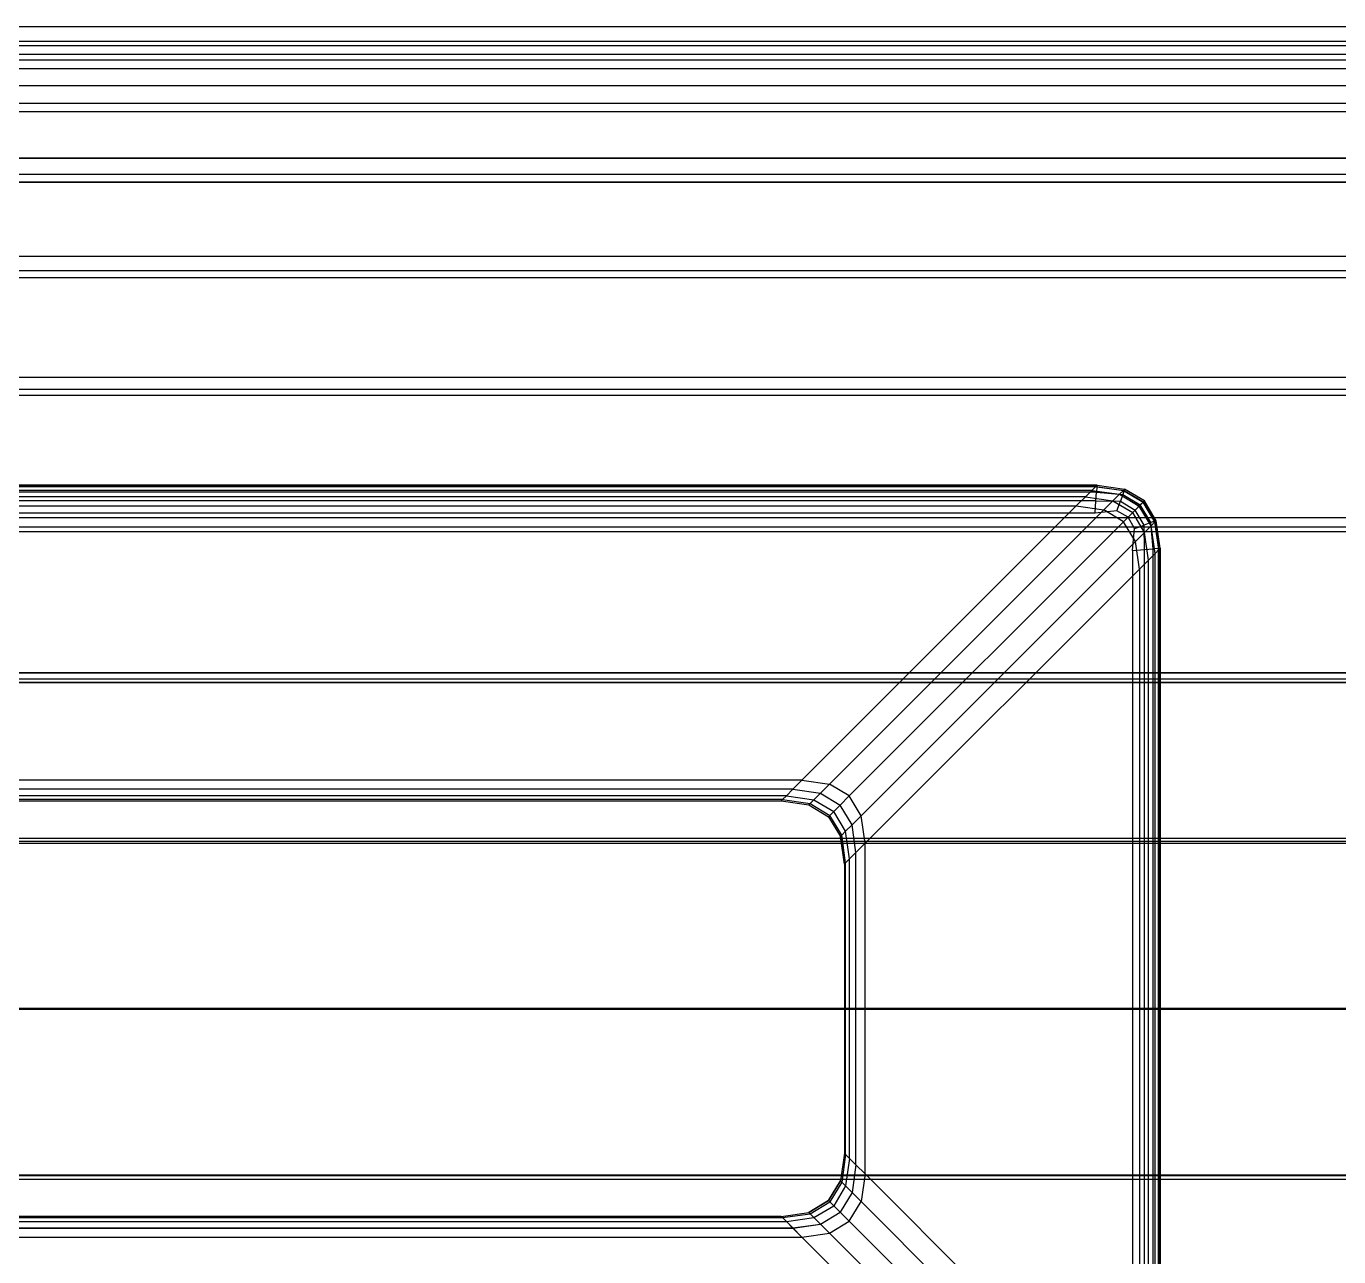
# Model space of a CAD drawing. Extents: x 11992 to 29481, y -6727 to 6811.
# Drawn here: x 14468.11 to 14488.88, y 923.22 to 942.71 of the extents above; entities that cross this region are included whole.
import ezdxf

# ---------------------------------------------------------------- set-up
doc = ezdxf.new("R2010")
doc.units = 0
doc.header["$MEASUREMENT"] = 0
doc.layers.get('0').update_dxf_attribs({"color": 8, "linetype": 'CONTINUOUS'})

msp = doc.modelspace()

# ---------------------------------------------------------------- linework, layer by layer
for p, q in [((14427.638, 942.706, -126.749), (15683.433, 942.708, -126.75)), ((14427.638, 942.704, -1463.261), (15683.433, 942.708, -1463.262)), ((14427.638, 942.47, -124.049), (15683.433, 942.471, -124.049)), ((14427.638, 942.469, -1460.56), (15683.433, 942.471, -1460.561)), ((14427.638, 942.47, -129.45), (15683.433, 942.471, -129.451)), ((14427.638, 942.469, -1465.962), (15683.433, 942.471, -1465.963)), ((14427.638, 942.404, -126.749), (15683.433, 942.405, -126.75)), ((14427.638, 942.402, -1463.261), (15683.433, 942.405, -1463.262)), ((14427.913, 942.268, -126.75), (15683.707, 942.27, -126.75)), ((14427.913, 942.266, -1463.262), (15683.707, 942.27, -1463.262)), ((15683.433, 942.174, -124.102), (14427.638, 942.172, -124.101)), ((15683.433, 942.174, -1460.613), (14427.638, 942.171, -1460.613)), ((15683.433, 942.174, -129.398), (14427.638, 942.172, -129.398)), ((15683.433, 942.174, -1465.91), (14427.638, 942.171, -1465.91)), ((14427.913, 942.039, -124.124), (15683.707, 942.04, -124.124)), ((14427.913, 942.037, -1460.636), (15683.707, 942.04, -1460.636)), ((14427.913, 942.039, -129.376), (15683.707, 942.04, -129.376)), ((14427.913, 942.037, -1465.888), (15683.707, 942.04, -1465.888)), ((14427.638, 941.768, -121.43), (15683.433, 941.77, -121.43)), ((14427.638, 941.768, -132.069), (15683.433, 941.77, -132.07)), ((14427.638, 941.767, -1457.941), (15683.433, 941.77, -1457.942)), ((14427.638, 941.767, -1468.581), (15683.433, 941.77, -1468.582)), ((15683.433, 941.486, -121.533), (14427.638, 941.484, -121.533)), ((15683.433, 941.486, -131.966), (14427.638, 941.484, -131.966)), ((15683.433, 941.485, -1458.045), (14427.638, 941.482, -1458.045)), ((15683.433, 941.485, -1468.478), (14427.638, 941.482, -1468.478)), ((14427.913, 941.356, -121.578), (15683.707, 941.358, -121.578)), ((14427.913, 941.356, -131.921), (15683.707, 941.358, -131.922)), ((14427.913, 941.355, -1458.09), (15683.707, 941.358, -1458.09)), ((14427.913, 941.355, -1468.433), (15683.707, 941.358, -1468.434)), ((14427.638, 940.623, -134.527), (15683.433, 940.624, -134.527)), ((14427.638, 940.621, -1471.039), (15683.433, 940.624, -1471.039)), ((14427.638, 940.623, -118.972), (15683.433, 940.624, -118.973)), ((14427.638, 940.621, -1455.484), (15683.433, 940.624, -1455.485)), ((15683.433, 940.362, -134.376), (14427.638, 940.36, -134.375)), ((15683.433, 940.362, -1470.888), (14427.638, 940.359, -1470.887)), ((15683.433, 940.362, -119.124), (14427.638, 940.36, -119.124)), ((15683.433, 940.362, -1455.636), (14427.638, 940.359, -1455.635)), ((14427.913, 940.242, -134.31), (15683.707, 940.244, -134.311)), ((14427.913, 940.241, -1470.822), (15683.707, 940.244, -1470.822)), ((14427.913, 940.242, -119.189), (15683.707, 940.244, -119.189)), ((14427.913, 940.241, -1455.701), (15683.707, 940.244, -1455.701)), ((14427.638, 939.067, -116.752), (15683.433, 939.069, -116.752)), ((14427.638, 939.067, -136.747), (15683.433, 939.069, -136.748)), ((14427.638, 939.066, -1453.263), (15683.433, 939.068, -1453.264)), ((14427.638, 939.066, -1473.259), (15683.433, 939.068, -1473.26)), ((15683.433, 938.837, -116.946), (14427.638, 938.836, -116.946)), ((15683.433, 938.837, -136.553), (14427.638, 938.836, -136.553)), ((15683.433, 938.837, -1453.458), (14427.638, 938.834, -1453.458)), ((15683.433, 938.837, -1473.065), (14427.638, 938.834, -1473.065)), ((14427.913, 938.73, -117.03), (15683.707, 938.732, -117.03)), ((14427.913, 938.73, -136.469), (15683.707, 938.732, -136.469)), ((14427.913, 938.729, -1453.542), (15683.707, 938.732, -1453.542)), ((14427.913, 938.729, -1472.981), (15683.707, 938.732, -1472.982)), ((14427.638, 937.151, -114.834), (15683.433, 937.152, -114.834)), ((14427.638, 937.149, -1451.346), (15683.433, 937.152, -1451.346)), ((14427.638, 937.151, -138.665), (15683.433, 937.152, -138.665)), ((14427.638, 937.149, -1475.177), (15683.433, 937.152, -1475.177)), ((15683.433, 936.958, -115.066), (14427.638, 936.956, -115.066)), ((15683.433, 936.958, -1451.578), (14427.638, 936.954, -1451.578)), ((15683.433, 936.958, -138.433), (14427.638, 936.956, -138.433)), ((15683.433, 936.958, -1474.945), (14427.638, 936.954, -1474.945)), ((14427.913, 936.867, -115.166), (15683.707, 936.868, -115.167)), ((14427.913, 936.865, -1451.678), (15683.707, 936.868, -1451.678)), ((14427.913, 936.867, -138.333), (15683.707, 936.868, -138.333)), ((14427.913, 936.865, -1474.845), (15683.707, 936.868, -1474.845)), ((14485.057, 935.441, -77.197), (14449.65, 935.441, -77.197)), ((14485.057, 935.441, -1413.709), (14449.65, 935.441, -1413.709)), ((14449.65, 935.441, -76.127), (14485.057, 935.441, -76.127)), ((14449.65, 935.441, -1412.639), (14485.057, 935.441, -1412.639)), ((14485.055, 935.413, -75.923), (14449.652, 935.413, -75.923)), ((14485.055, 935.413, -1412.435), (14449.652, 935.413, -1412.435)), ((14485.049, 935.331, -75.778), (14449.658, 935.331, -75.778)), ((14485.049, 935.331, -1412.29), (14449.658, 935.331, -1412.29)), ((14485.036, 935.42, -77.4), (14449.67, 935.42, -77.4)), ((14485.036, 935.42, -1413.912), (14449.67, 935.42, -1413.912)), ((14484.975, 935.359, -77.546), (14449.732, 935.359, -77.546)), ((14484.975, 935.359, -1414.058), (14449.732, 935.359, -1414.058)), ((14484.975, 935.359, -77.546), (14484.872, 935.256, -77.633)), ((14484.975, 935.359, -1414.058), (14484.872, 935.256, -1414.145)), ((14485.036, 935.42, -77.4), (14484.975, 935.359, -77.546)), ((14485.036, 935.42, -1413.912), (14484.975, 935.359, -1414.058)), ((14484.975, 935.359, -77.546), (14485.412, 935.296, -77.546)), ((14484.975, 935.359, -1414.058), (14485.412, 935.296, -1414.058)), ((14485.057, 935.441, -77.197), (14485.036, 935.42, -77.4)), ((14485.057, 935.441, -1413.709), (14485.036, 935.42, -1413.912)), ((14485.036, 935.42, -77.4), (14485.474, 935.358, -77.4)), ((14485.036, 935.42, -1413.912), (14485.474, 935.358, -1413.912)), ((14485.039, 935.193, -75.691), (14485.049, 935.331, -75.778)), ((14485.039, 935.193, -1412.203), (14485.049, 935.331, -1412.29)), ((14485.055, 935.413, -75.923), (14485.049, 935.331, -75.778)), ((14485.055, 935.413, -1412.435), (14485.049, 935.331, -1412.29)), ((14485.049, 935.331, -75.778), (14485.464, 935.293, -75.778)), ((14485.049, 935.331, -1412.29), (14485.464, 935.292, -1412.29)), ((14485.057, 935.441, -76.127), (14485.055, 935.413, -75.923)), ((14485.057, 935.441, -1412.639), (14485.055, 935.413, -1412.435)), ((14485.055, 935.413, -75.923), (14485.486, 935.357, -75.923)), ((14485.055, 935.413, -1412.435), (14485.486, 935.357, -1412.435)), ((14485.057, 935.441, -77.197), (14485.057, 935.441, -76.127)), ((14485.057, 935.441, -77.197), (14485.494, 935.378, -77.197)), ((14485.057, 935.441, -1413.709), (14485.057, 935.441, -1412.639)), ((14485.057, 935.441, -1413.709), (14485.494, 935.378, -1413.709)), ((14485.057, 935.441, -76.127), (14485.494, 935.378, -76.127)), ((14485.057, 935.441, -1412.639), (14485.494, 935.378, -1412.639)), ((14485.474, 935.358, -77.4), (14485.412, 935.296, -77.546)), ((14485.474, 935.358, -1413.912), (14485.412, 935.296, -1414.058)), ((14485.486, 935.357, -75.923), (14485.464, 935.293, -75.778)), ((14485.486, 935.357, -1412.435), (14485.464, 935.292, -1412.29)), ((14485.494, 935.378, -77.197), (14485.474, 935.358, -77.4)), ((14485.494, 935.378, -1413.709), (14485.474, 935.358, -1413.912)), ((14485.474, 935.358, -77.4), (14485.786, 935.17, -77.4)), ((14485.474, 935.358, -1413.912), (14485.786, 935.17, -1413.912)), ((14485.494, 935.378, -76.127), (14485.486, 935.357, -75.923)), ((14485.494, 935.378, -1412.639), (14485.486, 935.357, -1412.435)), ((14485.486, 935.357, -75.923), (14485.791, 935.175, -75.923)), ((14485.486, 935.357, -1412.435), (14485.791, 935.175, -1412.435)), ((14485.807, 935.191, -77.197), (14485.494, 935.378, -77.197)), ((14485.807, 935.191, -1413.709), (14485.494, 935.378, -1413.709)), ((14485.807, 935.191, -76.127), (14485.494, 935.378, -76.127)), ((14485.807, 935.191, -1412.639), (14485.494, 935.378, -1412.639)), ((14485.494, 935.378, -77.197), (14485.494, 935.378, -76.127)), ((14485.494, 935.378, -1413.709), (14485.494, 935.378, -1412.639)), ((14485.039, 935.193, -75.691), (14449.667, 935.193, -75.691)), ((14485.039, 935.193, -1412.203), (14449.667, 935.193, -1412.203)), ((14484.872, 935.256, -77.633), (14449.835, 935.256, -77.633)), ((14484.872, 935.256, -1414.145), (14449.835, 935.256, -1414.145)), ((14484.728, 935.112, -77.662), (14484.872, 935.256, -77.633)), ((14484.728, 935.112, -1414.174), (14484.872, 935.256, -1414.145)), ((14484.872, 935.256, -77.633), (14485.309, 935.193, -77.633)), ((14484.872, 935.256, -1414.145), (14485.309, 935.193, -1414.145)), ((14485.025, 935, -75.662), (14485.039, 935.193, -75.691)), ((14485.025, 935, -1412.174), (14485.039, 935.193, -1412.203)), ((14485.039, 935.193, -75.691), (14485.426, 935.185, -75.691)), ((14485.039, 935.193, -1412.203), (14485.426, 935.185, -1412.203)), ((14485.165, 935.05, -77.662), (14485.309, 935.193, -77.633)), ((14485.165, 935.05, -1414.174), (14485.309, 935.193, -1414.145)), ((14485.412, 935.296, -77.546), (14485.309, 935.193, -77.633)), ((14485.412, 935.296, -1414.058), (14485.309, 935.193, -1414.145)), ((14485.309, 935.193, -77.633), (14485.622, 935.006, -77.633)), ((14485.309, 935.193, -1414.145), (14485.622, 935.006, -1414.145)), ((14485.372, 935.035, -75.662), (14485.426, 935.185, -75.691)), ((14485.372, 935.035, -1412.174), (14485.426, 935.185, -1412.203)), ((14485.412, 935.296, -77.546), (14485.725, 935.109, -77.546)), ((14485.412, 935.296, -1414.058), (14485.725, 935.109, -1414.058)), ((14485.464, 935.293, -75.778), (14485.426, 935.185, -75.691)), ((14485.464, 935.292, -1412.29), (14485.426, 935.185, -1412.203)), ((14485.426, 935.185, -75.691), (14485.662, 935.046, -75.691)), ((14485.426, 935.185, -1412.203), (14485.662, 935.046, -1412.203)), ((14485.464, 935.293, -75.778), (14485.742, 935.127, -75.778)), ((14485.464, 935.292, -1412.29), (14485.742, 935.126, -1412.29)), ((14485.742, 935.127, -75.778), (14485.662, 935.046, -75.691)), ((14485.742, 935.126, -1412.29), (14485.662, 935.046, -1412.203)), ((14485.786, 935.17, -77.4), (14485.725, 935.109, -77.546)), ((14485.786, 935.17, -1413.912), (14485.725, 935.109, -1414.058)), ((14485.791, 935.175, -75.923), (14485.742, 935.127, -75.778)), ((14485.791, 935.175, -1412.435), (14485.742, 935.126, -1412.29)), ((14485.908, 934.848, -75.778), (14485.742, 935.127, -75.778)), ((14485.908, 934.848, -1412.29), (14485.742, 935.126, -1412.29)), ((14485.807, 935.191, -77.197), (14485.786, 935.17, -77.4)), ((14485.807, 935.191, -1413.709), (14485.786, 935.17, -1413.912)), ((14485.974, 934.858, -77.4), (14485.786, 935.17, -77.4)), ((14485.974, 934.858, -1413.912), (14485.786, 935.17, -1413.912)), ((14485.807, 935.191, -76.127), (14485.791, 935.175, -75.923)), ((14485.807, 935.191, -1412.639), (14485.791, 935.175, -1412.435)), ((14485.973, 934.871, -75.923), (14485.791, 935.175, -75.923)), ((14485.973, 934.871, -1412.435), (14485.791, 935.175, -1412.435)), ((14485.994, 934.878, -77.197), (14485.807, 935.191, -77.197)), ((14485.807, 935.191, -77.197), (14485.807, 935.191, -76.127)), ((14485.994, 934.878, -1413.709), (14485.807, 935.191, -1413.709)), ((14485.807, 935.191, -1413.709), (14485.807, 935.191, -1412.639)), ((14485.994, 934.878, -76.127), (14485.807, 935.191, -76.127)), ((14485.994, 934.878, -1412.639), (14485.807, 935.191, -1412.639)), ((14427.638, 934.929, -113.279), (15683.433, 934.931, -113.279)), ((14427.638, 934.929, -140.22), (15683.433, 934.931, -140.22)), ((14427.638, 934.928, -1449.791), (15683.433, 934.931, -1449.791)), ((14427.638, 934.928, -1476.732), (15683.433, 934.931, -1476.732)), ((14485.025, 935, -75.662), (14449.681, 935, -75.662)), ((14485.025, 935, -1412.174), (14449.681, 935, -1412.174)), ((14449.979, 935.112, -77.662), (14484.728, 935.112, -77.662)), ((14449.979, 935.112, -1414.174), (14484.728, 935.112, -1414.174)), ((14480.386, 930.77, -77.662), (14484.728, 935.112, -77.662)), ((14480.386, 930.77, -1414.174), (14484.728, 935.112, -1414.174)), ((14480.823, 930.707, -77.662), (14485.165, 935.05, -77.662)), ((14480.823, 930.707, -1414.174), (14485.165, 935.05, -1414.174)), ((14484.728, 935.112, -77.662), (14485.165, 935.05, -77.662)), ((14484.728, 935.112, -1414.174), (14485.165, 935.05, -1414.174)), ((14485.372, 935.035, -75.662), (14485.025, 935, -75.662)), ((14485.372, 935.035, -1412.174), (14485.025, 935, -1412.174)), ((14485.477, 934.862, -77.662), (14485.165, 935.05, -77.662)), ((14485.477, 934.862, -1414.174), (14485.165, 935.05, -1414.174)), ((14485.549, 934.933, -75.662), (14485.372, 935.035, -75.662)), ((14485.549, 934.933, -1412.174), (14485.372, 935.035, -1412.174)), ((14485.477, 934.862, -77.662), (14485.622, 935.006, -77.633)), ((14485.477, 934.862, -1414.174), (14485.622, 935.006, -1414.145)), ((14485.549, 934.933, -75.662), (14485.662, 935.046, -75.691)), ((14485.549, 934.933, -1412.174), (14485.662, 935.046, -1412.203)), ((14485.65, 934.757, -75.662), (14485.549, 934.933, -75.662)), ((14485.65, 934.756, -1412.174), (14485.549, 934.933, -1412.174)), ((14485.725, 935.109, -77.546), (14485.622, 935.006, -77.633)), ((14485.725, 935.109, -1414.058), (14485.622, 935.006, -1414.145)), ((14485.81, 934.693, -77.633), (14485.622, 935.006, -77.633)), ((14485.81, 934.693, -1414.145), (14485.622, 935.006, -1414.145)), ((14485.801, 934.81, -75.691), (14485.662, 935.046, -75.691)), ((14485.801, 934.81, -1412.203), (14485.662, 935.046, -1412.203)), ((14485.912, 934.796, -77.546), (14485.725, 935.109, -77.546)), ((14485.912, 934.796, -1414.058), (14485.725, 935.109, -1414.058)), ((15683.433, 934.779, -113.541), (14427.638, 934.777, -113.541)), ((15683.433, 934.779, -139.958), (14427.638, 934.777, -139.958)), ((15683.433, 934.779, -1450.053), (14427.638, 934.776, -1450.053)), ((15683.433, 934.779, -1476.47), (14427.638, 934.776, -1476.47)), ((14427.913, 934.708, -113.654), (15683.707, 934.709, -113.654)), ((14427.913, 934.708, -139.845), (15683.707, 934.709, -139.845)), ((14427.913, 934.706, -1450.166), (15683.707, 934.709, -1450.167)), ((14427.913, 934.706, -1476.357), (15683.707, 934.709, -1476.357)), ((14481.136, 930.52, -77.662), (14485.477, 934.862, -77.662)), ((14481.136, 930.52, -1414.174), (14485.477, 934.862, -1414.174)), ((14485.665, 934.55, -77.662), (14485.477, 934.862, -77.662)), ((14485.665, 934.55, -1414.174), (14485.477, 934.862, -1414.174)), ((14485.616, 934.409, -75.662), (14485.65, 934.757, -75.662)), ((14485.616, 934.409, -1412.174), (14485.65, 934.756, -1412.174)), ((14485.65, 934.757, -75.662), (14485.801, 934.81, -75.691)), ((14485.65, 934.756, -1412.174), (14485.801, 934.81, -1412.203)), ((14485.908, 934.848, -75.778), (14485.801, 934.81, -75.691)), ((14485.908, 934.848, -1412.29), (14485.801, 934.81, -1412.203)), ((14485.809, 934.423, -75.691), (14485.801, 934.81, -75.691)), ((14485.809, 934.423, -1412.203), (14485.801, 934.81, -1412.203)), ((14485.912, 934.796, -77.546), (14485.81, 934.693, -77.633)), ((14485.912, 934.796, -1414.058), (14485.81, 934.693, -1414.145)), ((14485.973, 934.871, -75.923), (14485.908, 934.848, -75.778)), ((14485.973, 934.871, -1412.435), (14485.908, 934.848, -1412.29)), ((14485.947, 934.433, -75.778), (14485.908, 934.848, -75.778)), ((14485.947, 934.433, -1412.29), (14485.908, 934.848, -1412.29)), ((14485.974, 934.858, -77.4), (14485.912, 934.796, -77.546)), ((14485.974, 934.858, -1413.912), (14485.912, 934.796, -1414.058)), ((14485.975, 934.359, -77.546), (14485.912, 934.796, -77.546)), ((14485.975, 934.359, -1414.058), (14485.912, 934.796, -1414.058)), ((14485.994, 934.878, -76.127), (14485.973, 934.871, -75.923)), ((14485.994, 934.878, -1412.639), (14485.973, 934.871, -1412.435)), ((14485.973, 934.871, -75.923), (14486.03, 934.439, -75.923)), ((14485.973, 934.871, -1412.435), (14486.03, 934.439, -1412.435)), ((14485.994, 934.878, -77.197), (14485.974, 934.858, -77.4)), ((14485.994, 934.878, -1413.709), (14485.974, 934.858, -1413.912)), ((14486.036, 934.42, -77.4), (14485.974, 934.858, -77.4)), ((14486.036, 934.42, -1413.912), (14485.974, 934.858, -1413.912)), ((14485.994, 934.878, -77.197), (14485.994, 934.878, -76.127)), ((14485.994, 934.878, -1413.709), (14485.994, 934.878, -1412.639)), ((14486.057, 934.441, -77.197), (14485.994, 934.878, -77.197)), ((14486.057, 934.441, -1413.709), (14485.994, 934.878, -1413.709)), ((14486.057, 934.441, -76.127), (14485.994, 934.878, -76.127)), ((14486.057, 934.441, -1412.639), (14485.994, 934.878, -1412.639)), ((14481.323, 930.207, -77.662), (14485.665, 934.55, -77.662)), ((14481.323, 930.207, -1414.174), (14485.665, 934.55, -1414.174)), ((14485.665, 934.55, -77.662), (14485.81, 934.693, -77.633)), ((14485.665, 934.55, -1414.174), (14485.81, 934.693, -1414.145)), ((14485.728, 934.112, -77.662), (14485.665, 934.55, -77.662)), ((14485.728, 934.112, -1414.174), (14485.665, 934.55, -1414.174)), ((14485.872, 934.256, -77.633), (14485.81, 934.693, -77.633)), ((14485.872, 934.256, -1414.145), (14485.81, 934.693, -1414.145)), ((14485.616, 934.409, -75.662), (14485.809, 934.423, -75.691)), ((14485.616, 934.409, -1412.174), (14485.809, 934.423, -1412.203)), ((14485.616, 934.409, -75.662), (14485.616, 919.895, -75.662)), ((14485.616, 934.409, -1412.174), (14485.616, 919.894, -1412.174)), ((14485.809, 934.423, -75.691), (14485.947, 934.433, -75.778)), ((14485.809, 934.423, -1412.203), (14485.947, 934.433, -1412.29)), ((14485.809, 919.881, -75.691), (14485.809, 934.423, -75.691)), ((14485.809, 919.881, -1412.203), (14485.809, 934.423, -1412.203)), ((14485.975, 934.359, -77.546), (14485.872, 934.256, -77.633)), ((14485.975, 934.359, -1414.058), (14485.872, 934.256, -1414.145)), ((14486.03, 934.439, -75.923), (14485.947, 934.433, -75.778)), ((14486.03, 934.439, -1412.435), (14485.947, 934.433, -1412.29)), ((14485.947, 919.871, -75.778), (14485.947, 934.433, -75.778)), ((14485.947, 919.871, -1412.29), (14485.947, 934.433, -1412.29)), ((14486.036, 934.42, -77.4), (14485.975, 934.359, -77.546)), ((14486.036, 934.42, -1413.912), (14485.975, 934.359, -1414.058)), ((14485.975, 919.946, -77.546), (14485.975, 934.359, -77.546)), ((14485.975, 919.945, -1414.058), (14485.975, 934.359, -1414.058)), ((14486.057, 934.441, -76.127), (14486.03, 934.439, -75.923)), ((14486.057, 934.441, -1412.639), (14486.03, 934.439, -1412.435)), ((14486.03, 919.865, -75.923), (14486.03, 934.439, -75.923)), ((14486.03, 919.865, -1412.435), (14486.03, 934.439, -1412.435)), ((14486.057, 934.441, -77.197), (14486.036, 934.42, -77.4)), ((14486.057, 934.441, -1413.709), (14486.036, 934.42, -1413.912)), ((14486.036, 919.884, -77.4), (14486.036, 934.42, -77.4)), ((14486.036, 919.884, -1413.912), (14486.036, 934.42, -1413.912)), ((14486.057, 919.863, -77.197), (14486.057, 934.441, -77.197)), ((14486.057, 919.863, -1413.709), (14486.057, 934.441, -1413.709)), ((14486.057, 934.441, -77.197), (14486.057, 934.441, -76.127)), ((14486.057, 934.441, -1413.709), (14486.057, 934.441, -1412.639)), ((14486.057, 934.441, -76.127), (14486.057, 919.863, -76.127)), ((14486.057, 934.441, -1412.639), (14486.057, 919.863, -1412.639)), ((14481.386, 929.77, -77.662), (14485.728, 934.112, -77.662)), ((14481.386, 929.77, -1414.174), (14485.728, 934.112, -1414.174)), ((14485.728, 934.112, -77.662), (14485.872, 934.256, -77.633)), ((14485.728, 934.112, -1414.174), (14485.872, 934.256, -1414.145)), ((14485.728, 934.112, -77.662), (14485.728, 920.192, -77.662)), ((14485.728, 934.112, -1414.174), (14485.728, 920.192, -1414.174)), ((14485.872, 920.048, -77.633), (14485.872, 934.256, -77.633)), ((14485.872, 920.048, -1414.145), (14485.872, 934.256, -1414.145)), ((14427.638, 932.472, -141.366), (15683.433, 932.473, -141.366)), ((14427.638, 932.47, -1477.878), (15683.433, 932.473, -1477.878)), ((14427.638, 932.472, -112.133), (15683.433, 932.473, -112.133)), ((14427.638, 932.47, -1448.645), (15683.433, 932.473, -1448.645)), ((15683.433, 932.369, -141.082), (14427.638, 932.368, -141.081)), ((15683.433, 932.369, -1477.594), (14427.638, 932.367, -1477.593)), ((15683.433, 932.369, -112.418), (14427.638, 932.368, -112.418)), ((15683.433, 932.369, -1448.93), (14427.638, 932.367, -1448.929)), ((14427.913, 932.319, -140.959), (15683.707, 932.321, -140.959)), ((14427.913, 932.319, -112.541), (15683.707, 932.321, -112.541)), ((14427.913, 932.317, -1477.471), (15683.707, 932.32, -1477.471)), ((14427.913, 932.317, -1449.053), (15683.707, 932.32, -1449.053)), ((14480.386, 930.77, -77.662), (14454.321, 930.77, -77.662)), ((14480.386, 930.77, -1414.174), (14454.321, 930.77, -1414.174)), ((14480.386, 930.77, -77.662), (14480.241, 930.626, -77.691)), ((14480.386, 930.77, -1414.174), (14480.241, 930.626, -1414.203)), ((14480.386, 930.77, -77.662), (14480.823, 930.707, -77.662)), ((14480.386, 930.77, -1414.174), (14480.823, 930.707, -1414.174)), ((14480.241, 930.626, -77.691), (14454.465, 930.626, -77.691)), ((14480.241, 930.626, -1414.203), (14454.465, 930.626, -1414.203)), ((14480.241, 930.626, -77.691), (14480.139, 930.523, -77.778)), ((14480.241, 930.626, -1414.203), (14480.139, 930.523, -1414.29)), ((14480.241, 930.626, -77.691), (14480.679, 930.563, -77.691)), ((14480.241, 930.626, -1414.203), (14480.679, 930.563, -1414.203)), ((14480.679, 930.563, -77.691), (14480.576, 930.461, -77.778)), ((14480.679, 930.563, -1414.203), (14480.576, 930.46, -1414.29)), ((14480.823, 930.707, -77.662), (14480.679, 930.563, -77.691)), ((14480.823, 930.707, -1414.174), (14480.679, 930.563, -1414.203)), ((14480.679, 930.563, -77.691), (14480.991, 930.376, -77.691)), ((14480.679, 930.563, -1414.203), (14480.991, 930.376, -1414.203)), ((14481.136, 930.52, -77.662), (14480.823, 930.707, -77.662)), ((14481.136, 930.52, -1414.174), (14480.823, 930.707, -1414.174)), ((14480.139, 930.523, -77.778), (14454.568, 930.523, -77.778)), ((14480.139, 930.523, -1414.29), (14454.568, 930.523, -1414.29)), ((14480.077, 930.462, -77.923), (14454.629, 930.462, -77.923)), ((14480.077, 930.462, -1414.435), (14454.629, 930.462, -1414.435)), ((14454.65, 930.441, -121.513), (14480.057, 930.441, -121.513)), ((14454.65, 930.441, -1458.025), (14480.057, 930.441, -1458.025)), ((14454.65, 930.441, -78.127), (14480.057, 930.441, -78.127)), ((14454.65, 930.441, -1414.639), (14480.057, 930.441, -1414.639)), ((14480.057, 930.441, -78.127), (14480.077, 930.462, -77.923)), ((14480.057, 930.441, -1414.639), (14480.077, 930.462, -1414.435)), ((14480.057, 930.441, -78.127), (14480.057, 930.441, -121.513)), ((14480.057, 930.441, -78.127), (14480.494, 930.378, -78.127)), ((14480.057, 930.441, -1414.639), (14480.057, 930.441, -1458.025)), ((14480.057, 930.441, -1414.639), (14480.494, 930.378, -1414.639)), ((14480.057, 930.441, -121.513), (14480.494, 930.378, -121.513)), ((14480.057, 930.441, -1458.025), (14480.494, 930.378, -1458.025)), ((14480.139, 930.523, -77.778), (14480.077, 930.462, -77.923)), ((14480.139, 930.523, -1414.29), (14480.077, 930.462, -1414.435)), ((14480.077, 930.462, -77.923), (14480.515, 930.399, -77.923)), ((14480.077, 930.462, -1414.435), (14480.515, 930.399, -1414.435)), ((14480.139, 930.523, -77.778), (14480.576, 930.461, -77.778)), ((14480.139, 930.523, -1414.29), (14480.576, 930.46, -1414.29)), ((14480.494, 930.378, -78.127), (14480.515, 930.399, -77.923)), ((14480.494, 930.378, -1414.639), (14480.515, 930.399, -1414.435)), ((14480.494, 930.378, -78.127), (14480.807, 930.191, -78.127)), ((14480.494, 930.378, -1414.639), (14480.807, 930.191, -1414.639)), ((14480.494, 930.378, -121.513), (14480.807, 930.191, -121.513)), ((14480.494, 930.378, -121.513), (14480.494, 930.378, -78.127)), ((14480.494, 930.378, -1458.025), (14480.807, 930.191, -1458.025)), ((14480.494, 930.378, -1458.025), (14480.494, 930.378, -1414.639)), ((14480.576, 930.461, -77.778), (14480.515, 930.399, -77.923)), ((14480.576, 930.46, -1414.29), (14480.515, 930.399, -1414.435)), ((14480.515, 930.399, -77.923), (14480.827, 930.212, -77.923)), ((14480.515, 930.399, -1414.435), (14480.827, 930.212, -1414.435)), ((14480.576, 930.461, -77.778), (14480.889, 930.273, -77.778)), ((14480.576, 930.46, -1414.29), (14480.889, 930.273, -1414.29)), ((14480.991, 930.376, -77.691), (14480.889, 930.273, -77.778)), ((14480.991, 930.376, -1414.203), (14480.889, 930.273, -1414.29)), ((14481.136, 930.52, -77.662), (14480.991, 930.376, -77.691)), ((14481.136, 930.52, -1414.174), (14480.991, 930.376, -1414.203)), ((14481.179, 930.063, -77.691), (14480.991, 930.376, -77.691)), ((14481.179, 930.063, -1414.203), (14480.991, 930.376, -1414.203)), ((14481.323, 930.207, -77.662), (14481.136, 930.52, -77.662)), ((14481.323, 930.207, -1414.174), (14481.136, 930.52, -1414.174)), ((14480.807, 930.191, -78.127), (14480.827, 930.212, -77.923)), ((14480.807, 930.191, -1414.639), (14480.827, 930.212, -1414.435)), ((14480.807, 930.191, -121.513), (14480.994, 929.878, -121.513)), ((14480.807, 930.191, -121.513), (14480.807, 930.191, -78.127)), ((14480.807, 930.191, -1458.025), (14480.994, 929.878, -1458.025)), ((14480.807, 930.191, -1458.025), (14480.807, 930.191, -1414.639)), ((14480.807, 930.191, -78.127), (14480.994, 929.878, -78.127)), ((14480.807, 930.191, -1414.639), (14480.994, 929.878, -1414.639)), ((14480.889, 930.273, -77.778), (14480.827, 930.212, -77.923)), ((14480.889, 930.273, -1414.29), (14480.827, 930.212, -1414.435)), ((14481.015, 929.899, -77.923), (14480.827, 930.212, -77.923)), ((14481.015, 929.899, -1414.435), (14480.827, 930.212, -1414.435)), ((14481.076, 929.961, -77.778), (14480.889, 930.273, -77.778)), ((14481.076, 929.96, -1414.29), (14480.889, 930.273, -1414.29)), ((14481.323, 930.207, -77.662), (14481.179, 930.063, -77.691)), ((14481.323, 930.207, -1414.174), (14481.179, 930.063, -1414.203)), ((14481.386, 929.77, -77.662), (14481.323, 930.207, -77.662)), ((14481.386, 929.77, -1414.174), (14481.323, 930.207, -1414.174)), ((14481.076, 929.961, -77.778), (14481.015, 929.899, -77.923)), ((14481.076, 929.96, -1414.29), (14481.015, 929.899, -1414.435)), ((14481.179, 930.063, -77.691), (14481.076, 929.961, -77.778)), ((14481.179, 930.063, -1414.203), (14481.076, 929.96, -1414.29)), ((14481.139, 929.523, -77.778), (14481.076, 929.961, -77.778)), ((14481.139, 929.523, -1414.29), (14481.076, 929.96, -1414.29)), ((14481.241, 929.626, -77.691), (14481.179, 930.063, -77.691)), ((14481.241, 929.626, -1414.203), (14481.179, 930.063, -1414.203)), ((14427.638, 929.853, -111.431), (15683.433, 929.854, -111.432)), ((14427.638, 929.853, -142.068), (15683.433, 929.854, -142.068)), ((14427.638, 929.852, -1447.943), (15683.433, 929.854, -1447.944)), ((14427.638, 929.852, -1478.579), (15683.433, 929.854, -1478.58)), ((15683.433, 929.802, -111.729), (14427.638, 929.8, -111.729)), ((15683.433, 929.802, -141.77), (14427.638, 929.8, -141.77)), ((15683.433, 929.801, -1448.241), (14427.638, 929.799, -1448.241)), ((15683.433, 929.801, -1478.282), (14427.638, 929.799, -1478.281)), ((14427.913, 929.773, -111.858), (15683.707, 929.775, -111.858)), ((14427.913, 929.773, -141.641), (15683.707, 929.775, -141.641)), ((14427.913, 929.772, -1448.37), (15683.707, 929.775, -1448.37)), ((14427.913, 929.772, -1478.153), (15683.707, 929.775, -1478.153)), ((14480.994, 929.878, -78.127), (14481.015, 929.899, -77.923)), ((14480.994, 929.878, -1414.639), (14481.015, 929.899, -1414.435)), ((14481.057, 929.441, -78.127), (14480.994, 929.878, -78.127)), ((14481.057, 929.441, -1414.639), (14480.994, 929.878, -1414.639)), ((14480.994, 929.878, -121.513), (14481.057, 929.441, -121.513)), ((14480.994, 929.878, -121.513), (14480.994, 929.878, -78.127)), ((14480.994, 929.878, -1458.025), (14481.057, 929.441, -1458.025)), ((14480.994, 929.878, -1458.025), (14480.994, 929.878, -1414.639)), ((14481.077, 929.462, -77.923), (14481.015, 929.899, -77.923)), ((14481.077, 929.461, -1414.435), (14481.015, 929.899, -1414.435)), ((14481.386, 929.77, -77.662), (14481.241, 929.626, -77.691)), ((14481.386, 929.77, -1414.174), (14481.241, 929.626, -1414.203)), ((14481.386, 924.535, -77.662), (14481.386, 929.77, -77.662)), ((14481.386, 924.535, -1414.174), (14481.386, 929.77, -1414.174)), ((14481.139, 929.523, -77.778), (14481.077, 929.462, -77.923)), ((14481.139, 929.523, -1414.29), (14481.077, 929.461, -1414.435)), ((14481.241, 929.626, -77.691), (14481.139, 929.523, -77.778)), ((14481.241, 929.626, -1414.203), (14481.139, 929.523, -1414.29)), ((14481.139, 924.781, -77.778), (14481.139, 929.523, -77.778)), ((14481.139, 924.781, -1414.29), (14481.139, 929.523, -1414.29)), ((14481.241, 924.678, -77.691), (14481.241, 929.626, -77.691)), ((14481.241, 924.678, -1414.203), (14481.241, 929.626, -1414.203)), ((14481.057, 929.441, -78.127), (14481.077, 929.462, -77.923)), ((14481.057, 929.441, -1414.639), (14481.077, 929.461, -1414.435)), ((14481.057, 929.441, -78.127), (14481.057, 924.863, -78.127)), ((14481.057, 929.441, -1414.639), (14481.057, 924.863, -1414.639)), ((14481.057, 929.441, -121.513), (14481.057, 924.863, -121.513)), ((14481.057, 929.441, -121.513), (14481.057, 929.441, -78.127)), ((14481.057, 929.441, -1458.025), (14481.057, 924.863, -1458.025)), ((14481.057, 929.441, -1458.025), (14481.057, 929.441, -1414.639)), ((14481.077, 924.843, -77.923), (14481.077, 929.462, -77.923)), ((14481.077, 924.843, -1414.435), (14481.077, 929.461, -1414.435)), ((14427.638, 927.152, -111.195), (15683.433, 927.153, -111.195)), ((15683.433, 927.153, -111.498), (14427.638, 927.152, -111.497)), ((14427.638, 927.15, -1447.707), (15683.433, 927.153, -1447.707)), ((15683.433, 927.153, -1448.01), (14427.638, 927.15, -1448.01)), ((14427.638, 927.152, -142.304), (15683.433, 927.153, -142.304)), ((15683.433, 927.153, -142.002), (14427.638, 927.152, -142.001)), ((14427.638, 927.15, -1478.816), (15683.433, 927.153, -1478.816)), ((15683.433, 927.153, -1478.514), (14427.638, 927.15, -1478.513)), ((14427.913, 927.147, -111.628), (15683.707, 927.149, -111.629)), ((14427.913, 927.146, -1448.14), (15683.707, 927.149, -1448.141)), ((14427.913, 927.147, -141.871), (15683.707, 927.149, -141.871)), ((14427.913, 927.146, -1478.383), (15683.707, 927.149, -1478.383)), ((14481.057, 924.863, -121.513), (14480.994, 924.426, -121.513)), ((14481.057, 924.863, -1458.025), (14480.994, 924.426, -1458.025)), ((14481.057, 924.863, -78.127), (14480.994, 924.426, -78.127)), ((14481.057, 924.863, -1414.639), (14480.994, 924.426, -1414.639)), ((14481.077, 924.843, -77.923), (14481.015, 924.405, -77.923)), ((14481.077, 924.843, -1414.435), (14481.015, 924.405, -1414.435)), ((14481.057, 924.863, -121.513), (14481.057, 924.863, -78.127)), ((14481.057, 924.863, -1458.025), (14481.057, 924.863, -1414.639)), ((14481.057, 924.863, -78.127), (14481.077, 924.843, -77.923)), ((14481.057, 924.863, -1414.639), (14481.077, 924.843, -1414.435)), ((14481.139, 924.781, -77.778), (14481.076, 924.344, -77.778)), ((14481.139, 924.781, -1414.29), (14481.076, 924.344, -1414.29)), ((14481.139, 924.781, -77.778), (14481.077, 924.843, -77.923)), ((14481.139, 924.781, -1414.29), (14481.077, 924.843, -1414.435)), ((14481.241, 924.678, -77.691), (14481.139, 924.781, -77.778)), ((14481.241, 924.678, -1414.203), (14481.139, 924.781, -1414.29)), ((14427.913, 924.521, -111.858), (15683.707, 924.523, -111.858)), ((14427.913, 924.521, -141.641), (15683.707, 924.523, -141.641)), ((14427.913, 924.52, -1448.37), (15683.707, 924.523, -1448.37)), ((14427.913, 924.52, -1478.153), (15683.707, 924.523, -1478.153)), ((14481.241, 924.678, -77.691), (14481.179, 924.241, -77.691)), ((14481.241, 924.678, -1414.203), (14481.179, 924.241, -1414.203)), ((14481.386, 924.535, -77.662), (14481.241, 924.678, -77.691)), ((14481.386, 924.535, -1414.174), (14481.241, 924.678, -1414.203)), ((14481.386, 924.535, -77.662), (14481.323, 924.097, -77.662)), ((14481.386, 924.535, -1414.174), (14481.323, 924.097, -1414.174)), ((14481.386, 924.535, -77.662), (14485.728, 920.192, -77.662)), ((14481.386, 924.535, -1414.174), (14485.728, 920.192, -1414.174)), ((15683.433, 924.505, -111.729), (14427.638, 924.504, -111.729)), ((15683.433, 924.505, -141.77), (14427.638, 924.504, -141.77)), ((15683.433, 924.505, -1448.241), (14427.638, 924.502, -1448.241)), ((15683.433, 924.505, -1478.282), (14427.638, 924.502, -1478.281)), ((14427.638, 924.451, -111.431), (15683.433, 924.453, -111.432)), ((14427.638, 924.451, -142.068), (15683.433, 924.453, -142.068)), ((14427.638, 924.45, -1447.943), (15683.433, 924.453, -1447.944)), ((14427.638, 924.45, -1478.579), (15683.433, 924.453, -1478.58)), ((14480.807, 924.113, -78.127), (14480.994, 924.426, -78.127)), ((14480.807, 924.113, -1414.639), (14480.994, 924.426, -1414.639)), ((14480.994, 924.426, -121.513), (14480.807, 924.113, -121.513)), ((14480.994, 924.426, -1458.025), (14480.807, 924.113, -1458.025)), ((14481.015, 924.405, -77.923), (14480.827, 924.093, -77.923)), ((14481.015, 924.405, -1414.435), (14480.827, 924.093, -1414.435)), ((14481.076, 924.344, -77.778), (14480.889, 924.031, -77.778)), ((14481.076, 924.344, -1414.29), (14480.889, 924.031, -1414.29)), ((14480.994, 924.426, -121.513), (14480.994, 924.426, -78.127)), ((14480.994, 924.426, -78.127), (14481.015, 924.405, -77.923)), ((14480.994, 924.426, -1458.025), (14480.994, 924.426, -1414.639)), ((14480.994, 924.426, -1414.639), (14481.015, 924.405, -1414.435)), ((14481.076, 924.344, -77.778), (14481.015, 924.405, -77.923)), ((14481.076, 924.344, -1414.29), (14481.015, 924.405, -1414.435)), ((14481.179, 924.241, -77.691), (14481.076, 924.344, -77.778)), ((14481.179, 924.241, -1414.203), (14481.076, 924.344, -1414.29)), ((14480.807, 924.113, -121.513), (14480.494, 923.926, -121.513)), ((14480.494, 923.926, -78.127), (14480.807, 924.113, -78.127)), ((14480.807, 924.113, -1458.025), (14480.494, 923.926, -1458.025)), ((14480.494, 923.926, -1414.639), (14480.807, 924.113, -1414.639)), ((14480.807, 924.113, -78.127), (14480.827, 924.093, -77.923)), ((14480.807, 924.113, -1414.639), (14480.827, 924.093, -1414.435)), ((14480.807, 924.113, -121.513), (14480.807, 924.113, -78.127)), ((14480.807, 924.113, -1458.025), (14480.807, 924.113, -1414.639)), ((14481.179, 924.241, -77.691), (14480.991, 923.928, -77.691)), ((14481.179, 924.241, -1414.203), (14480.991, 923.928, -1414.203)), ((14481.323, 924.097, -77.662), (14481.179, 924.241, -77.691)), ((14481.323, 924.097, -1414.174), (14481.179, 924.241, -1414.203)), ((14480.057, 923.863, -121.513), (14480.494, 923.926, -121.513)), ((14480.057, 923.863, -1458.025), (14480.494, 923.926, -1458.025)), ((14480.057, 923.863, -78.127), (14480.494, 923.926, -78.127)), ((14480.057, 923.863, -1414.639), (14480.494, 923.926, -1414.639)), ((14480.077, 923.843, -77.923), (14480.515, 923.905, -77.923)), ((14480.077, 923.843, -1414.435), (14480.515, 923.905, -1414.435)), ((14480.494, 923.926, -78.127), (14480.515, 923.905, -77.923)), ((14480.494, 923.926, -1414.639), (14480.515, 923.905, -1414.435)), ((14480.494, 923.926, -121.513), (14480.494, 923.926, -78.127)), ((14480.494, 923.926, -1458.025), (14480.494, 923.926, -1414.639)), ((14480.515, 923.905, -77.923), (14480.827, 924.093, -77.923)), ((14480.515, 923.905, -1414.435), (14480.827, 924.093, -1414.435)), ((14480.576, 923.844, -77.778), (14480.515, 923.905, -77.923)), ((14480.576, 923.844, -1414.29), (14480.515, 923.905, -1414.435)), ((14480.576, 923.844, -77.778), (14480.889, 924.031, -77.778)), ((14480.576, 923.844, -1414.29), (14480.889, 924.031, -1414.29)), ((14480.679, 923.741, -77.691), (14480.991, 923.928, -77.691)), ((14480.679, 923.741, -1414.203), (14480.991, 923.928, -1414.203)), ((14480.889, 924.031, -77.778), (14480.827, 924.093, -77.923)), ((14480.889, 924.031, -1414.29), (14480.827, 924.093, -1414.435)), ((14480.991, 923.928, -77.691), (14480.889, 924.031, -77.778)), ((14480.991, 923.928, -1414.203), (14480.889, 924.031, -1414.29)), ((14481.136, 923.785, -77.662), (14480.991, 923.928, -77.691)), ((14481.136, 923.785, -1414.174), (14480.991, 923.928, -1414.203)), ((14481.136, 923.785, -77.662), (14481.323, 924.097, -77.662)), ((14481.136, 923.785, -1414.174), (14481.323, 924.097, -1414.174)), ((14481.323, 924.097, -77.662), (14485.665, 919.754, -77.662)), ((14481.323, 924.097, -1414.174), (14485.665, 919.754, -1414.174)), ((14454.568, 923.781, -77.778), (14480.139, 923.781, -77.778)), ((14454.568, 923.781, -1414.29), (14480.139, 923.781, -1414.29)), ((14454.629, 923.843, -77.923), (14480.077, 923.843, -77.923)), ((14454.629, 923.843, -1414.435), (14480.077, 923.843, -1414.435)), ((14454.65, 923.863, -121.513), (14480.057, 923.863, -121.513)), ((14454.65, 923.863, -1458.025), (14480.057, 923.863, -1458.025)), ((14480.057, 923.863, -78.127), (14454.65, 923.863, -78.127)), ((14480.057, 923.863, -1414.639), (14454.65, 923.863, -1414.639)), ((14480.057, 923.863, -121.513), (14480.057, 923.863, -78.127)), ((14480.057, 923.863, -1458.025), (14480.057, 923.863, -1414.639)), ((14480.057, 923.863, -78.127), (14480.077, 923.843, -77.923)), ((14480.057, 923.863, -1414.639), (14480.077, 923.843, -1414.435)), ((14480.139, 923.781, -77.778), (14480.077, 923.843, -77.923)), ((14480.139, 923.781, -1414.29), (14480.077, 923.843, -1414.435)), ((14480.139, 923.781, -77.778), (14480.576, 923.844, -77.778)), ((14480.139, 923.781, -1414.29), (14480.576, 923.844, -1414.29)), ((14480.241, 923.679, -77.691), (14480.139, 923.781, -77.778)), ((14480.241, 923.678, -1414.203), (14480.139, 923.781, -1414.29)), ((14480.241, 923.679, -77.691), (14480.679, 923.741, -77.691)), ((14480.241, 923.678, -1414.203), (14480.679, 923.741, -1414.203)), ((14480.679, 923.741, -77.691), (14480.576, 923.844, -77.778)), ((14480.679, 923.741, -1414.203), (14480.576, 923.844, -1414.29)), ((14480.823, 923.597, -77.662), (14480.679, 923.741, -77.691)), ((14480.823, 923.597, -1414.174), (14480.679, 923.741, -1414.203)), ((14480.823, 923.597, -77.662), (14481.136, 923.785, -77.662)), ((14480.823, 923.597, -1414.174), (14481.136, 923.785, -1414.174)), ((14481.136, 923.785, -77.662), (14485.478, 919.442, -77.662)), ((14481.136, 923.785, -1414.174), (14485.478, 919.442, -1414.174)), ((14454.321, 923.535, -77.662), (14480.386, 923.535, -77.662)), ((14454.321, 923.535, -1414.174), (14480.386, 923.535, -1414.174)), ((14454.465, 923.679, -77.691), (14480.241, 923.679, -77.691)), ((14454.465, 923.678, -1414.203), (14480.241, 923.678, -1414.203)), ((14480.386, 923.535, -77.662), (14480.241, 923.679, -77.691)), ((14480.386, 923.535, -1414.174), (14480.241, 923.678, -1414.203)), ((14480.386, 923.535, -77.662), (14480.823, 923.597, -77.662)), ((14480.386, 923.535, -1414.174), (14480.823, 923.597, -1414.174)), ((14480.386, 923.535, -77.662), (14484.728, 919.192, -77.662)), ((14480.386, 923.535, -1414.174), (14484.728, 919.192, -1414.174)), ((14480.823, 923.597, -77.662), (14485.165, 919.254, -77.662)), ((14480.823, 923.597, -1414.174), (14485.165, 919.254, -1414.174))]:
    msp.add_line(p, q)

doc.saveas('drawing.dxf')
